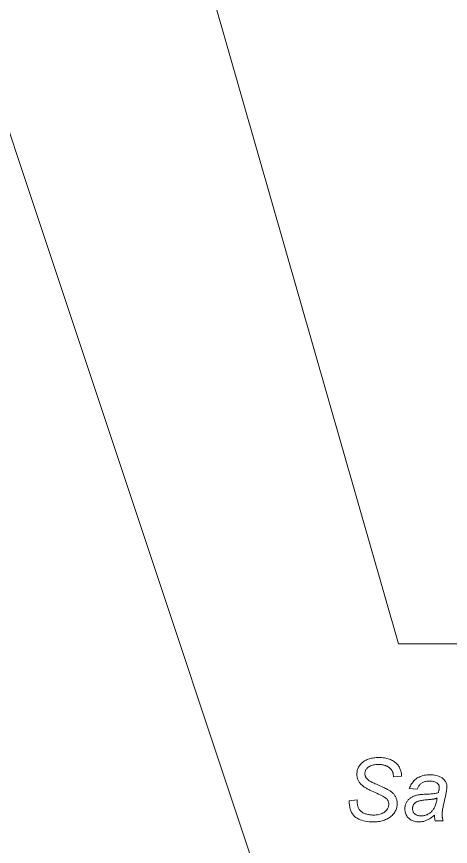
# Model space of a CAD drawing. Extents: x 0 to 420, y 0 to 594.
# Drawn here: x 165.42 to 186.33, y 198.34 to 238.31 of the extents above; entities that cross this region are included whole.
import ezdxf

# ---------------------------------------------------------------- set-up
doc = ezdxf.new("R2010")
doc.units = 0

msp = doc.modelspace()

# ---------------------------------------------------------------- linework, layer by layer
at = {"lineweight": 13}
for points in [[(152.439, 270.584), (178.153, 193.497), (227.506, 193.497)], [(166.059, 270.062), (183.824, 208.099), (245.534, 208.099)]]:
    msp.add_lwpolyline(points, dxfattribs=at)
for points in [[(181.448, 200.537), (181.84, 200.574), (181.836, 200.47), (181.837, 200.435), (181.84, 200.401), (181.844, 200.368), (181.849, 200.335), (181.856, 200.303), (181.865, 200.272), (181.875, 200.241), (181.887, 200.211), (181.901, 200.181), (181.916, 200.152), (181.933, 200.123), (181.952, 200.097), (181.973, 200.071), (181.997, 200.047), (182.022, 200.024), (182.05, 200.002), (182.079, 199.982), (182.111, 199.963), (182.144, 199.945), (182.18, 199.929), (182.218, 199.914), (182.257, 199.9), (182.297, 199.888), (182.339, 199.878), (182.382, 199.87), (182.426, 199.862), (182.472, 199.857), (182.519, 199.853), (182.568, 199.851), (182.618, 199.85), (182.688, 199.851), (182.755, 199.856), (182.819, 199.864), (182.879, 199.875), (182.936, 199.889), (182.989, 199.907), (183.039, 199.927), (183.085, 199.951), (183.128, 199.977), (183.168, 200.007), (183.204, 200.039), (183.236, 200.072), (183.264, 200.106), (183.289, 200.141), (183.31, 200.176), (183.327, 200.213), (183.34, 200.25), (183.349, 200.288), (183.355, 200.327), (183.357, 200.368), (183.356, 200.396), (183.353, 200.423), (183.348, 200.45), (183.341, 200.477), (183.332, 200.503), (183.321, 200.528), (183.308, 200.553), (183.293, 200.578), (183.276, 200.602), (183.257, 200.625), (183.233, 200.649), (183.201, 200.675), (183.163, 200.702), (183.118, 200.73), (183.066, 200.76), (183.006, 200.792), (182.94, 200.826), (182.866, 200.861), (182.786, 200.898), (182.698, 200.936), (182.629, 200.966), (182.565, 200.995), (182.506, 201.022), (182.451, 201.048), (182.4, 201.072), (182.354, 201.095), (182.313, 201.116), (182.276, 201.136), (182.243, 201.155), (182.215, 201.172), (182.176, 201.199), (182.138, 201.226), (182.103, 201.254), (182.07, 201.282), (182.039, 201.311), (182.01, 201.34), (181.983, 201.37), (181.959, 201.4), (181.936, 201.43), (181.916, 201.461), (181.898, 201.493), (181.882, 201.526), (181.867, 201.559), (181.855, 201.594), (181.844, 201.629), (181.835, 201.665), (181.829, 201.702), (181.824, 201.74), (181.821, 201.779), (181.82, 201.818), (181.821, 201.864), (181.825, 201.909), (181.831, 201.953), (181.84, 201.996), (181.852, 202.038), (181.866, 202.08), (181.882, 202.12), (181.901, 202.16), (181.923, 202.198), (181.947, 202.236), (181.973, 202.272), (182.002, 202.307), (182.034, 202.34), (182.067, 202.371), (182.103, 202.4), (182.141, 202.428), (182.182, 202.453), (182.225, 202.478), (182.271, 202.5), (182.318, 202.52), (182.368, 202.539), (182.419, 202.556), (182.471, 202.57), (182.524, 202.583), (182.578, 202.594), (182.634, 202.603), (182.691, 202.61), (182.75, 202.615), (182.809, 202.618), (182.87, 202.619), (182.942, 202.617), (183.012, 202.614), (183.079, 202.608), (183.145, 202.599), (183.207, 202.588), (183.268, 202.574), (183.326, 202.558), (183.383, 202.54), (183.436, 202.519), (183.488, 202.496), (183.537, 202.47), (183.583, 202.443), (183.626, 202.415), (183.667, 202.384), (183.705, 202.353), (183.74, 202.319), (183.773, 202.284), (183.802, 202.247), (183.829, 202.208), (183.853, 202.168), (183.875, 202.128), (183.894, 202.087), (183.911, 202.047), (183.926, 202.008), (183.938, 201.968), (183.949, 201.929), (183.956, 201.891), (183.962, 201.853), (183.966, 201.815), (183.967, 201.778), (183.967, 201.774), (183.967, 201.769), (183.966, 201.764), (183.966, 201.759), (183.966, 201.753), (183.966, 201.747), (183.966, 201.74), (183.965, 201.732), (183.965, 201.724), (183.965, 201.716), (183.578, 201.685), (183.578, 201.71), (183.577, 201.734), (183.576, 201.757), (183.574, 201.778), (183.572, 201.798), (183.57, 201.818), (183.567, 201.836), (183.563, 201.853), (183.56, 201.869), (183.555, 201.884), (183.547, 201.908), (183.537, 201.932), (183.527, 201.955), (183.515, 201.978), (183.503, 201.999), (183.49, 202.02), (183.476, 202.04), (183.461, 202.059), (183.445, 202.077), (183.428, 202.095), (183.411, 202.112), (183.392, 202.128), (183.371, 202.143), (183.349, 202.158), (183.326, 202.172), (183.302, 202.186), (183.277, 202.198), (183.25, 202.211), (183.222, 202.222), (183.192, 202.233), (183.162, 202.243), (183.131, 202.252), (183.099, 202.259), (183.066, 202.266), (183.033, 202.272), (182.999, 202.277), (182.964, 202.28), (182.929, 202.283), (182.892, 202.284), (182.855, 202.285), (182.791, 202.284), (182.73, 202.279), (182.672, 202.272), (182.617, 202.261), (182.564, 202.248), (182.515, 202.232), (182.468, 202.213), (182.425, 202.191), (182.384, 202.166), (182.346, 202.138), (182.319, 202.114), (182.296, 202.09), (182.275, 202.064), (182.257, 202.036), (182.242, 202.007), (182.229, 201.976), (182.219, 201.944), (182.212, 201.91), (182.208, 201.875), (182.207, 201.839), (182.207, 201.817), (182.209, 201.796), (182.212, 201.775), (182.216, 201.754), (182.221, 201.734), (182.227, 201.715), (182.235, 201.696), (182.243, 201.677), (182.253, 201.659), (182.264, 201.641), (182.276, 201.624), (182.291, 201.607), (182.307, 201.59), (182.325, 201.572), (182.344, 201.555), (182.366, 201.538), (182.389, 201.521), (182.415, 201.504), (182.442, 201.487), (182.471, 201.471), (182.495, 201.458), (182.525, 201.442), (182.561, 201.424), (182.603, 201.404), (182.65, 201.382), (182.704, 201.357), (182.763, 201.33), (182.828, 201.301), (182.899, 201.269), (182.976, 201.235), (183.039, 201.207), (183.098, 201.18), (183.152, 201.155), (183.203, 201.13), (183.249, 201.107), (183.292, 201.085), (183.331, 201.065), (183.365, 201.045), (183.396, 201.027), (183.422, 201.01), (183.454, 200.988), (183.485, 200.965), (183.514, 200.941), (183.541, 200.916), (183.567, 200.89), (183.592, 200.863), (183.614, 200.836), (183.636, 200.807), (183.656, 200.778), (183.674, 200.747), (183.691, 200.716), (183.706, 200.684), (183.719, 200.651), (183.73, 200.617), (183.74, 200.582), (183.748, 200.547), (183.754, 200.51), (183.759, 200.473), (183.761, 200.435), (183.762, 200.396), (183.761, 200.348), (183.756, 200.3), (183.749, 200.253), (183.738, 200.207), (183.725, 200.162), (183.709, 200.118), (183.689, 200.074), (183.667, 200.031), (183.642, 199.989), (183.614, 199.947), (183.583, 199.907), (183.55, 199.868), (183.514, 199.832), (183.477, 199.797), (183.437, 199.765), (183.395, 199.734), (183.35, 199.705), (183.304, 199.678), (183.255, 199.652), (183.203, 199.629), (183.15, 199.607), (183.096, 199.588), (183.039, 199.571), (182.982, 199.557), (182.923, 199.544), (182.862, 199.534), (182.8, 199.526), (182.736, 199.521), (182.671, 199.517), (182.604, 199.516), (182.504, 199.518), (182.407, 199.525), (182.315, 199.536), (182.226, 199.552), (182.141, 199.572), (182.06, 199.596), (181.982, 199.625), (181.908, 199.658), (181.838, 199.696), (181.772, 199.738), (181.711, 199.786), (181.656, 199.841), (181.607, 199.903), (181.565, 199.973), (181.53, 200.049), (181.5, 200.133), (181.478, 200.223), (181.461, 200.321), (181.451, 200.426)], [(185.553, 199.838), (185.514, 199.805), (185.476, 199.775), (185.438, 199.746), (185.401, 199.719), (185.364, 199.694), (185.327, 199.671), (185.29, 199.649), (185.254, 199.629), (185.218, 199.611), (185.182, 199.595), (185.146, 199.58), (185.11, 199.567), (185.073, 199.556), (185.036, 199.546), (184.998, 199.537), (184.96, 199.531), (184.921, 199.525), (184.882, 199.521), (184.842, 199.519), (184.802, 199.518), (184.743, 199.52), (184.686, 199.525), (184.632, 199.534), (184.58, 199.547), (184.53, 199.563), (184.483, 199.582), (184.438, 199.605), (184.395, 199.632), (184.355, 199.662), (184.317, 199.695), (184.282, 199.732), (184.25, 199.77), (184.223, 199.81), (184.199, 199.853), (184.178, 199.897), (184.162, 199.943), (184.149, 199.992), (184.14, 200.042), (184.134, 200.094), (184.132, 200.149), (184.133, 200.185), (184.136, 200.22), (184.14, 200.254), (184.146, 200.288), (184.153, 200.32), (184.162, 200.352), (184.173, 200.383), (184.185, 200.413), (184.2, 200.442), (184.215, 200.471), (184.232, 200.498), (184.251, 200.525), (184.27, 200.55), (184.29, 200.574), (184.312, 200.597), (184.334, 200.619), (184.358, 200.64), (184.383, 200.66), (184.408, 200.678), (184.435, 200.696), (184.463, 200.712), (184.493, 200.728), (184.523, 200.743), (184.555, 200.756), (184.588, 200.769), (184.622, 200.781), (184.657, 200.791), (184.694, 200.801), (184.732, 200.81), (184.771, 200.818), (184.798, 200.823), (184.83, 200.827), (184.866, 200.832), (184.907, 200.836), (184.952, 200.84), (185.001, 200.844), (185.055, 200.847), (185.114, 200.85), (185.177, 200.854), (185.245, 200.857), (185.312, 200.86), (185.376, 200.864), (185.436, 200.869), (185.492, 200.875), (185.544, 200.882), (185.592, 200.89), (185.636, 200.899), (185.677, 200.908), (185.713, 200.919), (185.745, 200.93), (185.753, 200.96), (185.76, 200.989), (185.767, 201.017), (185.772, 201.043), (185.777, 201.069), (185.781, 201.094), (185.784, 201.117), (185.786, 201.14), (185.788, 201.161), (185.788, 201.182), (185.787, 201.207), (185.784, 201.231), (185.779, 201.254), (185.773, 201.276), (185.764, 201.297), (185.754, 201.317), (185.742, 201.335), (185.728, 201.353), (185.712, 201.369), (185.694, 201.385), (185.667, 201.404), (185.637, 201.421), (185.606, 201.437), (185.572, 201.45), (185.535, 201.461), (185.496, 201.471), (185.455, 201.478), (185.412, 201.483), (185.366, 201.486), (185.317, 201.487), (185.271, 201.486), (185.227, 201.483), (185.185, 201.478), (185.144, 201.47), (185.105, 201.461), (185.068, 201.45), (185.032, 201.436), (184.998, 201.421), (184.966, 201.403), (184.936, 201.384), (184.907, 201.362), (184.88, 201.339), (184.854, 201.314), (184.83, 201.287), (184.807, 201.258), (184.787, 201.228), (184.768, 201.196), (184.75, 201.163), (184.734, 201.127), (184.72, 201.09), (184.345, 201.123), (184.37, 201.186), (184.396, 201.246), (184.426, 201.303), (184.458, 201.357), (184.493, 201.408), (184.531, 201.456), (184.571, 201.501), (184.614, 201.543), (184.66, 201.582), (184.708, 201.618), (184.76, 201.651), (184.813, 201.68), (184.869, 201.706), (184.928, 201.728), (184.99, 201.747), (185.054, 201.762), (185.12, 201.774), (185.189, 201.783), (185.261, 201.788), (185.336, 201.79), (185.415, 201.788), (185.49, 201.782), (185.562, 201.772), (185.631, 201.759), (185.697, 201.742), (185.759, 201.721), (185.818, 201.696), (185.873, 201.667), (185.925, 201.634), (185.974, 201.597), (186.008, 201.568), (186.039, 201.537), (186.066, 201.504), (186.089, 201.469), (186.109, 201.433), (186.125, 201.395), (186.138, 201.355), (186.147, 201.313), (186.152, 201.27), (186.154, 201.225), (186.154, 201.19), (186.152, 201.153), (186.15, 201.116), (186.146, 201.077), (186.141, 201.037), (186.136, 200.996), (186.129, 200.954), (186.122, 200.911), (186.113, 200.867), (186.103, 200.822), (185.982, 200.282), (185.971, 200.231), (185.962, 200.182), (185.953, 200.136), (185.946, 200.091), (185.939, 200.048), (185.934, 200.007), (185.93, 199.968), (185.927, 199.931), (185.926, 199.895), (185.925, 199.862), (185.926, 199.841), (185.927, 199.818), (185.929, 199.793), (185.932, 199.766), (185.936, 199.737), (185.941, 199.707), (185.947, 199.675), (185.954, 199.641), (185.962, 199.605), (185.97, 199.567), (185.596, 199.567), (185.59, 199.589), (185.584, 199.612), (185.579, 199.636), (185.574, 199.662), (185.57, 199.688), (185.565, 199.716), (185.562, 199.744), (185.558, 199.774), (185.555, 199.805)], [(185.69, 200.668), (185.674, 200.662), (185.658, 200.657), (185.642, 200.651), (185.626, 200.646), (185.609, 200.641), (185.592, 200.637), (185.575, 200.632), (185.558, 200.628), (185.541, 200.625), (185.523, 200.621), (185.504, 200.618), (185.483, 200.615), (185.459, 200.611), (185.433, 200.608), (185.404, 200.604), (185.373, 200.601), (185.34, 200.597), (185.304, 200.594), (185.266, 200.59), (185.225, 200.587), (185.162, 200.581), (185.103, 200.574), (185.048, 200.568), (184.997, 200.561), (184.949, 200.554), (184.906, 200.547), (184.866, 200.539), (184.83, 200.531), (184.797, 200.523), (184.769, 200.514), (184.743, 200.505), (184.718, 200.494), (184.695, 200.483), (184.673, 200.47), (184.652, 200.457), (184.633, 200.442), (184.615, 200.427), (184.598, 200.41), (184.582, 200.392), (184.568, 200.374), (184.555, 200.354), (184.544, 200.334), (184.534, 200.314), (184.525, 200.293), (184.518, 200.272), (184.512, 200.251), (184.507, 200.229), (184.503, 200.207), (184.501, 200.184), (184.501, 200.161), (184.502, 200.13), (184.505, 200.101), (184.51, 200.073), (184.518, 200.045), (184.528, 200.019), (184.539, 199.994), (184.553, 199.97), (184.57, 199.947), (184.588, 199.926), (184.608, 199.905), (184.631, 199.886), (184.655, 199.869), (184.681, 199.854), (184.709, 199.841), (184.738, 199.83), (184.77, 199.821), (184.803, 199.814), (184.838, 199.809), (184.875, 199.806), (184.914, 199.805), (184.951, 199.806), (184.987, 199.809), (185.023, 199.814), (185.059, 199.82), (185.095, 199.829), (185.13, 199.84), (185.165, 199.852), (185.2, 199.867), (185.234, 199.884), (185.268, 199.902), (185.301, 199.922), (185.333, 199.944), (185.364, 199.967), (185.393, 199.992), (185.42, 200.018), (185.446, 200.046), (185.471, 200.076), (185.494, 200.107), (185.516, 200.139), (185.536, 200.173), (185.555, 200.209), (185.574, 200.249), (185.591, 200.291), (185.608, 200.336), (185.624, 200.384), (185.639, 200.435), (185.653, 200.489), (185.666, 200.546), (185.678, 200.606)]]:
    msp.add_lwpolyline(points, close=True, dxfattribs=at)

doc.saveas('drawing.dxf')
